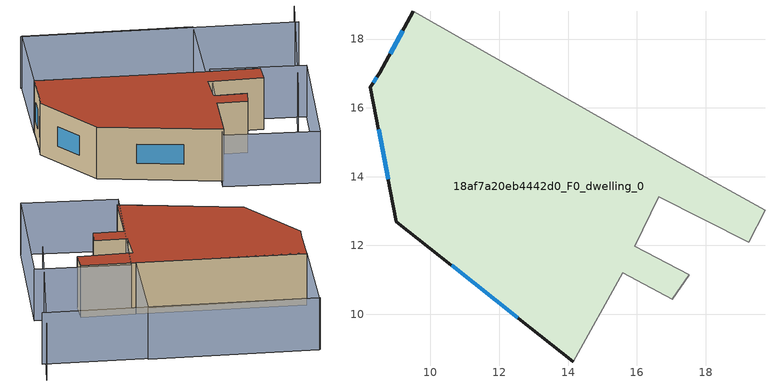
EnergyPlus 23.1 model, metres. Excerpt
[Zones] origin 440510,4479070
18af7a20eb4442d0_F0_dwelling_0
 floor ground (EU_floor_Construction): 17.22,14.42 19.72,13.02 19.25,12.09 16.64,13.42 15.94,11.98 17.52,11.15 17.03,10.44 15.59,11.21 14.15,8.62 9.01,12.69 8.26,16.61 8.52,17.01 9.5,18.81 z0
 wall outside (EU_wall_Construction): 9.5,18.81 8.52,17.01 8.26,16.61 9.01,12.69 14.15,8.62 z0:3
 wall adiabatic (EU_wall_Construction): 14.15,8.62 15.59,11.21 17.03,10.44 17.52,11.15 15.94,11.98 16.64,13.42 19.25,12.09 19.72,13.02 17.22,14.42 9.5,18.81 z0:3
 window (EU_Window_Construction): 10.62,11.42 12.53,9.9 / 8.49,15.38 8.77,13.92 / 8.44,16.89 8.34,16.73 / 9.2,18.24 8.83,17.58 z0.94:2.06
 roof outside (EU_roof_Construction): 17.03,10.44 17.52,11.15 15.94,11.98 16.64,13.42 19.25,12.09 19.72,13.02 17.22,14.42 9.5,18.81 8.52,17.01 8.26,16.61 9.01,12.69 14.15,8.62 15.59,11.21 z3
shading: 20.02,10.1 25.28,17.64 / 24.43,16.06 11.89,23.22 / 21.87,11.87 18.02,5.51 / 18.02,5.51 13.72,8.11 / 13.72,8.11 17.56,14.47 / 17.56,14.47 21.87,11.87 / 19.7,18.87 17.22,14.42 / 17.22,14.42 9.45,18.75 / 9.45,18.75 11.94,23.2 / 11.94,23.2 19.7,18.87 z0:3
[Building]
EU S2 Campaign: North Axis=0; Terrain=City; Solar Distribution=FullExterior
[Site:Location]
Madrid: Latitude=40.5; Longitude=-3.5; Time Zone=1; Elevation=609
[SizingPeriod:WeatherFileDays]
AnnualSizingPeriod: Begin Month=1; Begin Day of Month=1; End Month=12; End Day of Month=31; Day of Week for Start Day=Monday; Use Weather File Daylight Saving Period=No; Use Weather File Rain and Snow Indicators=No
[MATERIAL]
EU_InternalMass_Material: Roughness=MediumRough; Thickness=0.1; Conductivity=1; Density=1800; Specific Heat=900; Thermal Absorptance=0.9; Solar Absorptance=0.7; Visible Absorptance=0.7
[MATERIAL:NOMASS] Roughness=MediumRough; Thermal Absorptance=0.9; Solar Absorptance=0.7; Visible Absorptance=0.7
Name | Thermal Resistance
EU_wall_NoMass | 0.461255
EU_roof_NoMass | 0.289352
EU_floor_NoMass | 0.631313
[WINDOWMATERIAL:SIMPLEGLAZINGSYSTEM]
EU_Window_SimpleGlazing: UFactor=3.792; Solar Heat Gain Coefficient=0.85; Visible Transmittance=0.85
[CONSTRUCTION]
EU_wall_Construction: EU_wall_NoMass
EU_roof_Construction: EU_roof_NoMass
EU_floor_Construction: EU_floor_NoMass
EU_InternalMass_Construction: EU_InternalMass_Material
EU_Window_Construction: EU_Window_SimpleGlazing
[ZONE]
18af7a20eb4442d0_F0_dwelling_0: Type=1; Multiplier=1; Ceiling Height=autocalculate; Volume=161.263; Floor Area=autocalculate; Part of Total Floor Area=Yes
[INTERNALMASS]
18af7a20eb4442d0_F0_dwelling_0_EU_InternalMass: Construction=EU_InternalMass_Construction; Zone or ZoneList=18af7a20eb4442d0_F0_dwelling_0; Surface Area=53.7548
[OTHEREQUIPMENT]
EU_Step8_InternalGain_18af7a20eb4442d0_F0_dwelling_0_f000: Fuel Type=Electricity; Zone or ZoneList or Space or SpaceList=18af7a20eb4442d0_F0_dwelling_0; Schedule=EU_Step8_GainSchedule_18af7a20eb4442d0_F0_dwelling_0_f000; Design Level Calculation Method=Watts/Area; Power per Zone Floor Area=1; Fraction Latent=0; Fraction Radiant=0; Fraction Lost=0; Carbon Dioxide Generation Rate=0; EndUse Subcategory=EU_Step8_InternalGains
[ZONEVENTILATION:DESIGNFLOWRATE]
EU_ConstantAir_18af7a20eb4442d0_F0_dwelling_0: Zone or ZoneList or Space or SpaceList=18af7a20eb4442d0_F0_dwelling_0; Schedule=EU_AlwaysOn; Design Flow Rate Calculation Method=AirChanges/Hour; Air Changes per Hour=0.64; Ventilation Type=Natural; Fan Pressure Rise=0; Fan Total Efficiency=1; Constant Term Coefficient=1; Temperature Term Coefficient=0; Velocity Term Coefficient=0; Velocity Squared Term Coefficient=0; Minimum Indoor Temperature=-100; Maximum Indoor Temperature=100; Delta Temperature=-100; Minimum Outdoor Temperature=-100; Maximum Outdoor Temperature=100; Maximum Wind Speed=40
[HVACTEMPLATE:THERMOSTAT]
EU_HeatOnly_18af7a20eb4442d0_F0_dwelling_0: Constant Heating Setpoint=20; Constant Cooling Setpoint=50
[HVACTEMPLATE:ZONE:IDEALLOADSAIRSYSTEM]
18af7a20eb4442d0_F0_dwelling_0: Template Thermostat=EU_HeatOnly_18af7a20eb4442d0_F0_dwelling_0; System Availability Schedule=EU_AlwaysOn; Maximum Heating Supply Air Temperature=50; Minimum Cooling Supply Air Temperature=13; Maximum Heating Supply Air Humidity Ratio=0.0156; Minimum Cooling Supply Air Humidity Ratio=0.0077; Heating Limit=NoLimit; Cooling Limit=NoLimit; Heating Availability Schedule=EU_AlwaysOn; Cooling Availability Schedule=EU_CoolingOff; Dehumidification Control Type=ConstantSensibleHeatRatio; Cooling Sensible Heat Ratio=0.7; Dehumidification Setpoint=60; Humidification Control Type=None; Humidification Setpoint=30; Outdoor Air Method=None; Outdoor Air Flow Rate per Person=0.00944; Outdoor Air Flow Rate per Zone Floor Area=0; Outdoor Air Flow Rate per Zone=0; Demand Controlled Ventilation Type=None; Outdoor Air Economizer Type=NoEconomizer; Heat Recovery Type=None; Sensible Heat Recovery Effectiveness=0.7; Latent Heat Recovery Effectiveness=0.65
[SIZING:ZONE]
18af7a20eb4442d0_F0_dwelling_0: Zone Cooling Design Supply Air Temperature Input Method=SupplyAirTemperature; Zone Cooling Design Supply Air Temperature=13; Zone Heating Design Supply Air Temperature Input Method=SupplyAirTemperature; Zone Heating Design Supply Air Temperature=50; Zone Cooling Design Supply Air Humidity Ratio=0.008; Zone Heating Design Supply Air Humidity Ratio=0.008; Cooling Design Air Flow Method=DesignDay; Cooling Design Air Flow Rate=0; Cooling Minimum Air Flow per Zone Floor Area=0.000762; Cooling Minimum Air Flow=0; Cooling Minimum Air Flow Fraction=0.2; Heating Design Air Flow Method=DesignDay; Heating Design Air Flow Rate=0; Heating Maximum Air Flow per Zone Floor Area=0.002032; Heating Maximum Air Flow=0.141576; Heating Maximum Air Flow Fraction=0.3; Account for Dedicated Outdoor Air System=No; Dedicated Outdoor Air System Control Strategy=NeutralSupplyAir; Dedicated Outdoor Air Low Setpoint Temperature for Design=autosize; Dedicated Outdoor Air High Setpoint Temperature for Design=autosize; Zone Load Sizing Method=Sensible Load Only No Latent Load; Zone Latent Cooling Design Supply Air Humidity Ratio Input Method=HumidityRatioDifference; Zone Cooling Design Supply Air Humidity Ratio Difference=0.005; Zone Latent Heating Design Supply Air Humidity Ratio Input Method=HumidityRatioDifference; Zone Humidification Design Supply Air Humidity Ratio Difference=0.005
[SCHEDULE:CONSTANT]
Name | Hourly Value
EU_AlwaysOn | 1
EU_CoolingOff | 0
[SCHEDULE:FILE]
EU_Step8_GainSchedule_18af7a20eb4442d0_F0_dwelling_0_f000: File=../../schedules/18af7a20eb4442d0/18af7a20eb4442d0_F0_dwelling_0_f000_gain.csv; Column Number=1; Rows to Skip at Top=0; Number of Hours of Data=8760; Column Separator=Comma; Interpolate to Timestep=No; Minutes per Item=60; Adjust Schedule for Daylight Savings=Yes
